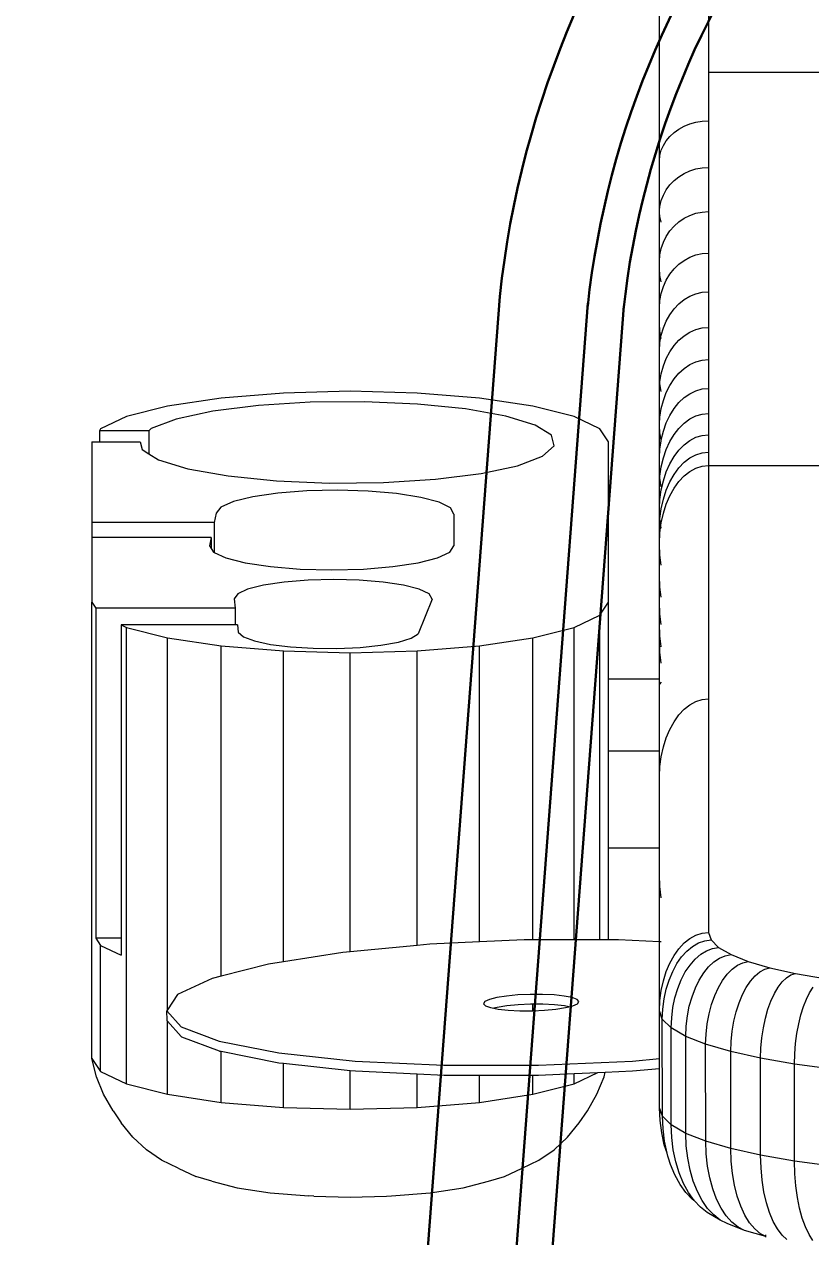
# Model space of a CAD drawing. Header units: millimetres. Extents: x 3552052 to 4144896, y -707811 to -630695.
# Drawn here: x 3696987.8 to 3697095.2, y -691296.4 to -691130.8 of the extents above; entities that cross this region are included whole.
import ezdxf

# ---------------------------------------------------------------- set-up
doc = ezdxf.new("R2010")
doc.units = ezdxf.units.MM
doc.header["$LTSCALE"] = 6
doc.header["$MEASUREMENT"] = 0
doc.layers.get('Defpoints').update_dxf_attribs({"linetype": 'CONTINUOUS', "lineweight": 0})
doc.layers.add('ELE-4M UPS P.SB', color=3, linetype='CONTINUOUS', lineweight=0)
doc.layers.add('EQP', color=6, linetype='CONTINUOUS', lineweight=0)
doc.styles.add('ROMANS', font='romans.shx')
doc.dimstyles.new('AEPL1', dxfattribs={"dimtxt": 100, "dimasz": 75, "dimexe": 25, "dimexo": 50, "dimtad": 0, "dimdec": 0, "dimtxsty": 'ROMANS', "dimcen": 2.5, "dimclrd": 7, "dimclre": 7, "dimclrt": 7, "dimadec": 0, "dimazin": 0, "dimtfac": 1, "dimtdec": 0, "dimtmove": 0, "dimatfit": 3, "dimfxl": 1, "dimlwd": 0, "dimlwe": 0, "dimarcsym": 0})

# ---------------------------------------------------------------- blocks, each defined once
blk = doc.blocks.new('*D188')
at = {"layer": 'Defpoints', "color": 0, "transparency": 16777216}
for p in [(3696598.37, -689428.17), (3697303.87, -689428.17), (3696928.12, -692148.4)]:
    blk.add_point(p, dxfattribs=at)
at = {"layer": 'ELE-4M UPS P.SB', "color": 7, "lineweight": 0, "transparency": 16777216}
for p, q in [((3697253.87, -689428.17), (3696573.37, -689428.17)), ((3696598.37, -689503.17), (3696598.37, -690611.47)), ((3696598.37, -692073.4), (3696598.37, -690965.1)), ((3696878.12, -692148.4), (3696573.37, -692148.4))]:
    blk.add_line(p, q, dxfattribs=at)
at = {"layer": 'ELE-4M UPS P.SB', "color": 7, "transparency": 16777216}
for points in [[(3696585.87, -689503.17), (3696610.87, -689503.17), (3696598.37, -689428.17)], [(3696585.87, -692073.4), (3696610.87, -692073.4), (3696598.37, -692148.4)]]:
    blk.add_solid(points, dxfattribs=at)
at = {"layer": 'ELE-4M UPS P.SB', "color": 7, "lineweight": -3, "transparency": 16777216, "insert": (3696598.37, -690788.28), "char_height": 100, "attachment_point": 5, "rotation": 90, "style": 'ROMANS'}
blk.add_mtext('2720', dxfattribs=at)
blk = doc.blocks.new('Philips+Ultrasound+fr')
at = {"layer": 'EQP'}
for p, q in [((-21.244, 31.883), (-21.244, 24.646)), ((-21.88, 23.504), (-21.88, 30.906)), ((-21.244, 24.646), (-21.244, 24.018)), ((-21.244, 24.646), (-17.469, 24.646)), ((-21.485, 23.979), (-21.407, 24)), ((-21.407, 24), (-21.326, 24.013)), ((-21.326, 24.013), (-21.244, 24.018)), ((-21.244, 24.018), (-21.244, 23.416)), ((-21.744, 23.818), (-21.69, 23.868)), ((-21.69, 23.868), (-21.627, 23.912)), ((-21.627, 23.912), (-21.559, 23.949)), ((-21.559, 23.949), (-21.485, 23.979)), ((-21.856, 23.638), (-21.828, 23.701)), ((-21.828, 23.701), (-21.791, 23.762)), ((-21.791, 23.762), (-21.744, 23.818)), ((-21.88, 23.504), (-21.873, 23.572)), ((-21.873, 23.572), (-21.856, 23.638)), ((-21.88, 22.866), (-21.88, 23.504)), ((-21.559, 23.339), (-21.485, 23.372)), ((-21.485, 23.372), (-21.407, 23.397)), ((-21.407, 23.397), (-21.326, 23.411)), ((-21.326, 23.411), (-21.244, 23.416)), ((-21.244, 23.416), (-21.244, 22.846)), ((-21.744, 23.19), (-21.69, 23.247)), ((-21.69, 23.247), (-21.627, 23.297)), ((-21.627, 23.297), (-21.559, 23.339)), ((-21.856, 22.987), (-21.828, 23.059)), ((-21.828, 23.059), (-21.791, 23.127)), ((-21.791, 23.127), (-21.744, 23.19)), ((-21.88, 22.866), (-21.873, 22.912)), ((-21.873, 22.912), (-21.856, 22.987)), ((-21.879, 22.85), (-21.88, 22.866)), ((-21.88, 22.836), (-21.879, 22.85)), ((-21.88, 22.202), (-21.88, 22.836)), ((-21.873, 22.782), (-21.88, 22.836)), ((-21.856, 22.71), (-21.873, 22.782)), ((-21.627, 22.713), (-21.559, 22.76)), ((-21.559, 22.76), (-21.485, 22.797)), ((-21.485, 22.797), (-21.407, 22.824)), ((-21.407, 22.824), (-21.326, 22.84)), ((-21.326, 22.84), (-21.244, 22.846)), ((-21.244, 22.846), (-21.244, 22.309)), ((-21.791, 22.525), (-21.744, 22.595)), ((-21.744, 22.595), (-21.69, 22.658)), ((-21.69, 22.658), (-21.627, 22.713)), ((-21.856, 22.369), (-21.828, 22.449)), ((-21.828, 22.449), (-21.791, 22.525)), ((-21.88, 22.202), (-21.873, 22.286)), ((-21.873, 22.286), (-21.856, 22.369)), ((-21.559, 22.215), (-21.485, 22.255)), ((-21.485, 22.255), (-21.407, 22.285)), ((-21.407, 22.285), (-21.326, 22.303)), ((-21.326, 22.303), (-21.244, 22.309)), ((-21.244, 22.309), (-21.244, 21.809)), ((-21.88, 22.115), (-21.88, 22.202)), ((-21.873, 22.021), (-21.88, 22.115)), ((-21.88, 21.606), (-21.88, 22.115)), ((-21.744, 22.035), (-21.69, 22.104)), ((-21.69, 22.104), (-21.627, 22.164)), ((-21.627, 22.164), (-21.559, 22.215)), ((-21.856, 21.939), (-21.873, 22.021)), ((-21.828, 21.876), (-21.791, 21.958)), ((-21.791, 21.958), (-21.744, 22.035)), ((-21.873, 21.698), (-21.856, 21.788)), ((-21.856, 21.788), (-21.828, 21.876)), ((-21.407, 21.783), (-21.326, 21.802)), ((-21.326, 21.802), (-21.244, 21.809)), ((-21.244, 21.809), (-21.244, 21.349)), ((-21.88, 21.606), (-21.873, 21.698)), ((-21.69, 21.588), (-21.627, 21.653)), ((-21.627, 21.653), (-21.559, 21.708)), ((-21.559, 21.708), (-21.485, 21.751)), ((-21.485, 21.751), (-21.407, 21.783)), ((-21.88, 21.402), (-21.88, 21.606)), ((-21.791, 21.431), (-21.744, 21.513)), ((-21.744, 21.513), (-21.69, 21.588)), ((-21.873, 21.298), (-21.88, 21.402)), ((-21.88, 21.05), (-21.88, 21.402)), ((-21.856, 21.248), (-21.828, 21.342)), ((-21.828, 21.342), (-21.791, 21.431)), ((-21.485, 21.288), (-21.407, 21.322)), ((-21.407, 21.322), (-21.326, 21.342)), ((-21.326, 21.342), (-21.244, 21.349)), ((-21.244, 21.349), (-21.244, 20.932)), ((-21.86, 21.226), (-21.873, 21.298)), ((-21.873, 21.15), (-21.86, 21.226)), ((-21.86, 21.226), (-21.856, 21.248)), ((-21.856, 21.207), (-21.86, 21.226)), ((-21.69, 21.113), (-21.627, 21.183)), ((-21.627, 21.183), (-21.559, 21.241)), ((-21.559, 21.241), (-21.485, 21.288)), ((-21.88, 21.05), (-21.873, 21.15)), ((-21.88, 20.732), (-21.88, 21.05)), ((-21.791, 20.946), (-21.744, 21.034)), ((-21.744, 21.034), (-21.69, 21.113)), ((-21.856, 20.75), (-21.828, 20.851)), ((-21.828, 20.851), (-21.791, 20.946)), ((-21.559, 20.818), (-21.485, 20.867)), ((-21.485, 20.867), (-21.407, 20.903)), ((-21.407, 20.903), (-21.326, 20.925)), ((-21.326, 20.925), (-21.244, 20.932)), ((-21.244, 20.932), (-21.244, 20.56)), ((-21.88, 20.54), (-21.88, 20.732)), ((-21.873, 20.646), (-21.88, 20.732)), ((-21.873, 20.646), (-21.856, 20.75)), ((-21.69, 20.683), (-21.627, 20.756)), ((-21.627, 20.756), (-21.559, 20.818)), ((-21.88, 20.54), (-21.873, 20.618)), ((-21.88, 20.108), (-21.88, 20.54)), ((-21.874, 20.631), (-21.873, 20.646)), ((-21.873, 20.618), (-21.874, 20.631)), ((-21.856, 20.518), (-21.873, 20.618)), ((-21.791, 20.506), (-21.744, 20.599)), ((-21.744, 20.599), (-21.69, 20.683)), ((-21.407, 20.53), (-21.326, 20.553)), ((-21.326, 20.553), (-21.244, 20.56)), ((-21.244, 20.56), (-21.244, 20.236)), ((-27.544, 20.435), (-28.236, 20.331)), ((-26.739, 20.5), (-27.544, 20.435)), ((-26.393, 20.381), (-27.061, 20.339)), ((-25.875, 20.523), (-26.739, 20.5)), ((-25.692, 20.387), (-26.393, 20.381)), ((-25.011, 20.5), (-25.875, 20.523)), ((-25.006, 20.358), (-25.692, 20.387)), ((-24.205, 20.435), (-25.011, 20.5)), ((-23.514, 20.331), (-24.205, 20.435)), ((-21.856, 20.299), (-21.828, 20.405)), ((-21.828, 20.405), (-21.791, 20.506)), ((-21.69, 20.299), (-21.627, 20.376)), ((-21.627, 20.376), (-21.559, 20.441)), ((-21.559, 20.441), (-21.485, 20.492)), ((-21.485, 20.492), (-21.407, 20.53)), ((-28.236, 20.331), (-28.766, 20.195)), ((-27.652, 20.265), (-28.124, 20.163)), ((-27.061, 20.339), (-27.652, 20.265)), ((-24.383, 20.295), (-25.006, 20.358)), ((-23.864, 20.202), (-24.383, 20.295)), ((-22.983, 20.195), (-23.514, 20.331)), ((-21.873, 20.189), (-21.856, 20.299)), ((-21.744, 20.211), (-21.69, 20.299)), ((-21.407, 20.204), (-21.326, 20.228)), ((-21.326, 20.228), (-21.244, 20.236)), ((-21.244, 20.236), (-21.244, 19.961)), ((-28.766, 20.195), (-29.1, 20.037)), ((-28.124, 20.163), (-28.446, 20.041)), ((-23.485, 20.086), (-23.864, 20.202)), ((-23.272, 19.955), (-23.485, 20.086)), ((-22.65, 20.037), (-22.983, 20.195)), ((-21.88, 20.108), (-21.873, 20.189)), ((-21.879, 20.091), (-21.88, 20.108)), ((-21.88, 20.077), (-21.879, 20.091)), ((-21.88, 19.664), (-21.88, 20.077)), ((-21.873, 19.985), (-21.88, 20.077)), ((-21.828, 20.008), (-21.791, 20.113)), ((-21.791, 20.113), (-21.744, 20.211)), ((-21.627, 20.044), (-21.559, 20.112)), ((-21.559, 20.112), (-21.485, 20.165)), ((-21.485, 20.165), (-21.407, 20.204)), ((-29.1, 20.037), (-29.116, 20.013)), ((-28.478, 20.013), (-29.116, 20.013)), ((-29.116, 20.013), (-29.116, 19.868)), ((-28.446, 20.041), (-28.478, 20.013)), ((-28.478, 20.013), (-28.478, 19.716)), ((-23.239, 19.818), (-23.272, 19.955)), ((-22.536, 19.868), (-22.65, 20.037)), ((-21.856, 19.897), (-21.873, 19.985)), ((-21.856, 19.897), (-21.828, 20.008)), ((-21.744, 19.872), (-21.69, 19.964)), ((-21.69, 19.964), (-21.627, 20.044)), ((-21.485, 19.888), (-21.407, 19.928)), ((-21.407, 19.928), (-21.326, 19.953)), ((-21.326, 19.953), (-21.244, 19.961)), ((-21.244, 19.961), (-21.244, 19.736)), ((-29.214, 19.868), (-29.214, 18.827)), ((-29.214, 19.868), (-29.116, 19.868)), ((-29.116, 19.868), (-28.587, 19.868)), ((-28.587, 19.868), (-28.563, 19.769)), ((-28.563, 19.769), (-28.478, 19.716)), ((-23.389, 19.683), (-23.239, 19.818)), ((-22.536, 17.798), (-22.536, 19.868)), ((-21.88, 19.664), (-21.873, 19.781)), ((-21.873, 19.781), (-21.856, 19.878)), ((-21.857, 19.887), (-21.856, 19.897)), ((-21.856, 19.878), (-21.857, 19.887)), ((-21.828, 19.661), (-21.791, 19.771)), ((-21.791, 19.771), (-21.744, 19.872)), ((-21.69, 19.68), (-21.627, 19.762)), ((-21.627, 19.762), (-21.559, 19.832)), ((-21.559, 19.832), (-21.485, 19.888)), ((-28.478, 19.716), (-28.35, 19.638)), ((-28.35, 19.638), (-27.971, 19.522)), ((-23.711, 19.561), (-23.389, 19.683)), ((-21.88, 19.534), (-21.88, 19.664)), ((-21.856, 19.546), (-21.828, 19.661)), ((-21.744, 19.585), (-21.69, 19.68)), ((-21.627, 19.533), (-21.559, 19.605)), ((-21.559, 19.605), (-21.485, 19.661)), ((-21.485, 19.661), (-21.407, 19.703)), ((-21.407, 19.703), (-21.326, 19.728)), ((-21.326, 19.728), (-21.244, 19.736)), ((-21.244, 19.736), (-21.244, 19.564)), ((-27.971, 19.522), (-27.452, 19.429)), ((-24.774, 19.385), (-24.183, 19.459)), ((-24.183, 19.459), (-23.711, 19.561)), ((-21.88, 19.303), (-21.88, 19.534)), ((-21.873, 19.426), (-21.88, 19.534)), ((-21.873, 19.426), (-21.856, 19.546)), ((-21.828, 19.367), (-21.791, 19.48)), ((-21.791, 19.48), (-21.744, 19.585)), ((-21.744, 19.351), (-21.69, 19.448)), ((-21.69, 19.448), (-21.627, 19.533)), ((-21.559, 19.43), (-21.485, 19.488)), ((-21.485, 19.488), (-21.407, 19.53)), ((-21.407, 19.53), (-21.326, 19.556)), ((-21.326, 19.556), (-21.244, 19.564)), ((-21.244, 19.564), (-19.698, 19.564)), ((-21.244, 19.564), (-21.244, 16.546)), ((-27.452, 19.429), (-26.829, 19.366)), ((-26.829, 19.366), (-26.144, 19.337)), ((-26.144, 19.337), (-25.443, 19.343)), ((-25.443, 19.343), (-24.774, 19.385)), ((-21.88, 19.303), (-21.873, 19.402)), ((-21.88, 19.013), (-21.88, 19.303)), ((-21.874, 19.413), (-21.873, 19.426)), ((-21.873, 19.402), (-21.874, 19.413)), ((-21.856, 19.288), (-21.873, 19.402)), ((-21.856, 19.248), (-21.828, 19.367)), ((-21.791, 19.244), (-21.744, 19.351)), ((-21.69, 19.271), (-21.627, 19.358)), ((-21.627, 19.358), (-21.559, 19.43)), ((-27.134, 19.16), (-27.384, 19.099)), ((-26.811, 19.207), (-27.134, 19.16)), ((-26.437, 19.235), (-26.811, 19.207)), ((-26.039, 19.244), (-26.437, 19.235)), ((-25.642, 19.232), (-26.039, 19.244)), ((-25.275, 19.2), (-25.642, 19.232)), ((-24.962, 19.151), (-25.275, 19.2)), ((-24.725, 19.088), (-24.962, 19.151)), ((-21.88, 19.013), (-21.873, 19.124)), ((-21.873, 19.124), (-21.856, 19.248)), ((-21.856, 19.005), (-21.828, 19.128)), ((-21.828, 19.128), (-21.791, 19.244)), ((-21.791, 19.064), (-21.744, 19.173)), ((-21.744, 19.173), (-21.69, 19.271)), ((-27.545, 19.027), (-27.606, 18.949)), ((-27.384, 19.099), (-27.545, 19.027)), ((-24.579, 19.015), (-24.725, 19.088)), ((-24.535, 18.936), (-24.579, 19.015)), ((-21.88, 19.005), (-21.88, 19.013)), ((-21.88, 18.998), (-21.88, 19.005)), ((-21.88, 18.748), (-21.88, 18.998)), ((-21.873, 18.878), (-21.88, 18.998)), ((-21.873, 18.878), (-21.856, 19.005)), ((-21.828, 18.946), (-21.791, 19.064)), ((-27.631, 18.827), (-29.214, 18.827)), ((-29.214, 18.827), (-29.214, 18.633)), ((-27.606, 18.949), (-27.631, 18.827)), ((-27.631, 18.827), (-27.631, 18.44)), ((-24.535, 18.936), (-24.535, 18.525)), ((-21.88, 18.748), (-21.873, 18.874)), ((-21.873, 18.874), (-21.873, 18.878)), ((-21.86, 18.786), (-21.873, 18.874)), ((-21.86, 18.786), (-21.856, 18.821)), ((-21.856, 18.821), (-21.828, 18.946)), ((-21.88, 18.561), (-21.88, 18.748)), ((-21.88, 18.561), (-21.873, 18.692)), ((-21.873, 18.692), (-21.86, 18.786)), ((-21.856, 18.754), (-21.86, 18.786)), ((-27.671, 18.633), (-29.214, 18.633)), ((-29.214, 18.633), (-29.214, 17.798)), ((-27.671, 18.633), (-27.694, 18.525)), ((-27.694, 18.525), (-27.671, 18.491)), ((-27.671, 18.633), (-27.671, 18.491)), ((-24.588, 18.444), (-24.535, 18.525)), ((-21.88, 18.549), (-21.88, 18.561)), ((-21.88, 18.144), (-21.88, 18.549)), ((-21.873, 18.403), (-21.88, 18.549)), ((-27.671, 18.491), (-27.64, 18.444)), ((-27.64, 18.444), (-27.631, 18.44)), ((-27.631, 18.44), (-27.482, 18.37)), ((-27.482, 18.37), (-27.231, 18.306)), ((-24.997, 18.306), (-24.746, 18.37)), ((-24.746, 18.37), (-24.588, 18.444)), ((-21.856, 18.277), (-21.873, 18.403)), ((-27.231, 18.306), (-26.904, 18.256)), ((-26.904, 18.256), (-26.523, 18.225)), ((-26.523, 18.225), (-26.114, 18.215)), ((-26.114, 18.215), (-25.705, 18.225)), ((-25.705, 18.225), (-25.324, 18.256)), ((-25.324, 18.256), (-24.997, 18.306)), ((-26.729, 18.057), (-26.995, 18.018)), ((-26.419, 18.082), (-26.729, 18.057)), ((-26.088, 18.09), (-26.419, 18.082)), ((-25.757, 18.081), (-26.088, 18.09)), ((-25.449, 18.056), (-25.757, 18.081)), ((-25.185, 18.016), (-25.449, 18.056)), ((-21.88, 17.8), (-21.88, 18.144)), ((-21.873, 17.993), (-21.88, 18.144)), ((-27.329, 17.906), (-27.374, 17.841)), ((-27.2, 17.966), (-27.329, 17.906)), ((-26.995, 18.018), (-27.2, 17.966)), ((-24.983, 17.964), (-25.185, 18.016)), ((-24.856, 17.903), (-24.983, 17.964)), ((-24.814, 17.838), (-24.856, 17.903)), ((-21.856, 17.861), (-21.873, 17.993)), ((-29.214, 17.798), (-29.161, 17.72)), ((-29.214, 11.899), (-29.214, 17.798)), ((-29.161, 17.72), (-29.161, 13.452)), ((-27.36, 17.72), (-29.161, 17.72)), ((-27.374, 17.841), (-27.36, 17.72)), ((-27.36, 17.72), (-27.36, 17.502)), ((-24.814, 17.838), (-24.997, 17.389)), ((-22.65, 17.629), (-22.536, 17.798)), ((-22.536, 16.803), (-22.536, 17.798)), ((-21.88, 17.52), (-21.88, 17.8)), ((-21.873, 17.644), (-21.88, 17.8)), ((-22.983, 17.471), (-22.65, 17.629)), ((-22.65, 13.432), (-22.65, 17.629)), ((-21.856, 17.508), (-21.873, 17.644)), ((-28.833, 17.502), (-28.766, 17.471)), ((-27.36, 17.502), (-28.833, 17.502)), ((-28.833, 17.502), (-28.833, 13.452)), ((-28.766, 17.471), (-28.236, 17.335)), ((-28.766, 11.572), (-28.766, 17.471)), ((-27.333, 17.502), (-27.36, 17.502)), ((-27.333, 17.502), (-27.321, 17.408)), ((-27.321, 17.408), (-27.254, 17.349)), ((-23.514, 17.335), (-22.983, 17.471)), ((-22.983, 13.432), (-22.983, 17.471)), ((-21.88, 17.313), (-21.88, 17.52)), ((-21.873, 17.36), (-21.88, 17.52)), ((-28.236, 17.335), (-27.544, 17.231)), ((-28.236, 12.527), (-28.236, 17.335)), ((-27.254, 17.349), (-27.112, 17.296)), ((-27.112, 17.296), (-26.905, 17.252)), ((-26.905, 17.252), (-26.646, 17.22)), ((-25.748, 17.212), (-25.477, 17.24)), ((-25.477, 17.24), (-25.252, 17.281)), ((-25.252, 17.281), (-25.088, 17.332)), ((-25.088, 17.332), (-24.997, 17.389)), ((-24.205, 17.231), (-23.514, 17.335)), ((-23.514, 13.432), (-23.514, 17.335)), ((-21.873, 17.15), (-21.88, 17.313)), ((-21.88, 16.803), (-21.88, 17.313)), ((-21.856, 17.22), (-21.873, 17.36)), ((-27.544, 17.231), (-26.739, 17.166)), ((-27.544, 12.964), (-27.544, 17.231)), ((-26.739, 13.149), (-26.739, 17.166)), ((-26.739, 17.166), (-25.875, 17.143)), ((-26.646, 17.22), (-26.353, 17.202)), ((-26.353, 17.202), (-26.047, 17.199)), ((-26.047, 17.199), (-25.748, 17.212)), ((-25.875, 17.143), (-25.011, 17.166)), ((-25.875, 13.279), (-25.875, 17.143)), ((-25.011, 17.166), (-24.205, 17.231)), ((-25.011, 13.361), (-25.011, 17.166)), ((-24.205, 13.406), (-24.205, 17.231)), ((-21.856, 17.009), (-21.873, 17.15)), ((-21.88, 16.803), (-22.536, 16.803)), ((-22.536, 15.872), (-22.536, 16.803)), ((-21.88, 15.872), (-21.88, 16.803)), ((-21.856, 16.761), (-21.88, 16.738)), ((-21.559, 16.412), (-21.485, 16.47)), ((-21.485, 16.47), (-21.407, 16.512)), ((-21.407, 16.512), (-21.326, 16.538)), ((-21.326, 16.538), (-21.244, 16.546)), ((-21.244, 16.546), (-21.244, 13.529)), ((-21.69, 16.252), (-21.627, 16.339)), ((-21.627, 16.339), (-21.559, 16.412)), ((-21.791, 16.044), (-21.744, 16.153)), ((-21.744, 16.153), (-21.69, 16.252)), ((-21.828, 15.925), (-21.791, 16.044)), ((-21.88, 15.872), (-22.536, 15.872)), ((-22.536, 14.618), (-22.536, 15.872)), ((-21.88, 15.549), (-21.88, 15.872)), ((-21.856, 15.8), (-21.828, 15.925)), ((-21.873, 15.671), (-21.856, 15.8)), ((-21.88, 15.549), (-21.873, 15.671)), ((-21.88, 14.618), (-21.88, 15.549)), ((-21.88, 14.618), (-22.536, 14.618)), ((-22.536, 13.432), (-22.536, 14.618)), ((-21.88, 14.285), (-21.88, 14.618)), ((-21.879, 14.271), (-21.88, 14.285)), ((-21.873, 14.121), (-21.879, 14.271)), ((-21.879, 13.407), (-21.879, 14.271)), ((-21.855, 13.974), (-21.873, 14.121)), ((-21.485, 13.451), (-21.407, 13.493)), ((-21.407, 13.493), (-21.326, 13.52)), ((-21.326, 13.52), (-21.244, 13.529)), ((-21.244, 13.529), (-21.211, 13.431)), ((-28.833, 13.452), (-29.161, 13.452)), ((-29.161, 13.452), (-29.1, 13.361)), ((-29.1, 13.361), (-28.833, 13.235)), ((-29.1, 11.73), (-29.1, 13.361)), ((-28.833, 13.452), (-28.833, 13.235)), ((-25.011, 13.361), (-25.875, 13.279)), ((-24.844, 13.377), (-25.011, 13.361)), ((-24.205, 13.406), (-24.844, 13.377)), ((-23.629, 13.432), (-24.205, 13.406)), ((-23.514, 13.432), (-23.629, 13.432)), ((-22.983, 13.432), (-23.514, 13.432)), ((-22.65, 13.432), (-22.983, 13.432)), ((-22.536, 13.432), (-22.65, 13.432)), ((-22.407, 13.432), (-22.536, 13.432)), ((-21.879, 13.407), (-22.407, 13.432)), ((-21.855, 13.406), (-21.879, 13.407)), ((-21.879, 12.516), (-21.879, 13.407)), ((-21.627, 13.318), (-21.559, 13.392)), ((-21.559, 13.392), (-21.485, 13.451)), ((-21.524, 13.288), (-21.45, 13.348)), ((-21.45, 13.348), (-21.373, 13.392)), ((-21.373, 13.392), (-21.293, 13.42)), ((-21.293, 13.42), (-21.211, 13.431)), ((-21.211, 13.431), (-21.114, 13.335)), ((-21.193, 13.322), (-21.114, 13.335)), ((-21.114, 13.335), (-20.953, 13.242)), ((-25.971, 13.27), (-26.739, 13.149)), ((-25.875, 13.279), (-25.971, 13.27)), ((-21.744, 13.132), (-21.689, 13.231)), ((-21.689, 13.231), (-21.627, 13.318)), ((-21.654, 13.125), (-21.592, 13.213)), ((-21.592, 13.213), (-21.524, 13.288)), ((-21.484, 13.107), (-21.418, 13.184)), ((-21.418, 13.184), (-21.346, 13.246)), ((-21.346, 13.246), (-21.271, 13.292)), ((-21.271, 13.292), (-21.193, 13.322)), ((-21.175, 13.147), (-21.103, 13.195)), ((-21.103, 13.195), (-21.029, 13.227)), ((-21.029, 13.227), (-20.953, 13.242)), ((-20.953, 13.242), (-20.731, 13.153)), ((-26.931, 13.119), (-27.544, 12.964)), ((-26.739, 13.149), (-26.931, 13.119)), ((-21.827, 12.903), (-21.79, 13.022)), ((-21.79, 13.022), (-21.744, 13.132)), ((-21.754, 12.913), (-21.708, 13.024)), ((-21.708, 13.024), (-21.654, 13.125)), ((-21.597, 12.915), (-21.545, 13.017)), ((-21.545, 13.017), (-21.484, 13.107)), ((-21.307, 13.005), (-21.244, 13.083)), ((-21.244, 13.083), (-21.175, 13.147)), ((-21.004, 12.988), (-20.94, 13.053)), ((-20.94, 13.053), (-20.872, 13.103)), ((-20.872, 13.103), (-20.802, 13.137)), ((-20.802, 13.137), (-20.731, 13.153)), ((-20.731, 13.153), (-20.453, 13.072)), ((-20.644, 12.966), (-20.582, 13.018)), ((-20.582, 13.018), (-20.518, 13.053)), ((-20.518, 13.053), (-20.453, 13.072)), ((-20.453, 13.072), (-20.123, 12.998)), ((-27.66, 12.934), (-28.108, 12.728)), ((-27.544, 12.964), (-27.66, 12.934)), ((-21.855, 12.778), (-21.827, 12.903)), ((-21.791, 12.794), (-21.754, 12.913)), ((-21.642, 12.803), (-21.597, 12.915)), ((-21.415, 12.81), (-21.365, 12.913)), ((-21.365, 12.913), (-21.307, 13.005)), ((-21.117, 12.815), (-21.063, 12.908)), ((-21.063, 12.908), (-21.004, 12.988)), ((-20.757, 12.818), (-20.703, 12.899)), ((-20.703, 12.899), (-20.644, 12.966)), ((-20.345, 12.819), (-20.293, 12.888)), ((-20.293, 12.888), (-20.238, 12.941)), ((-20.238, 12.941), (-20.181, 12.978)), ((-20.181, 12.978), (-20.123, 12.998)), ((-20.123, 12.998), (-19.746, 12.933)), ((-28.108, 12.728), (-28.236, 12.527)), ((-23.855, 12.706), (-23.98, 12.687)), ((-23.707, 12.72), (-23.855, 12.706)), ((-23.548, 12.727), (-23.707, 12.72)), ((-23.388, 12.727), (-23.548, 12.727)), ((-23.238, 12.72), (-23.388, 12.727)), ((-23.109, 12.706), (-23.238, 12.72)), ((-23.008, 12.687), (-23.109, 12.706)), ((-21.872, 12.648), (-21.855, 12.778)), ((-21.818, 12.668), (-21.791, 12.794)), ((-21.678, 12.683), (-21.642, 12.803)), ((-21.493, 12.576), (-21.458, 12.697)), ((-21.458, 12.697), (-21.415, 12.81)), ((-21.205, 12.596), (-21.165, 12.711)), ((-21.165, 12.711), (-21.117, 12.815)), ((-20.85, 12.618), (-20.807, 12.724)), ((-20.807, 12.724), (-20.757, 12.818)), ((-20.438, 12.641), (-20.394, 12.737)), ((-20.394, 12.737), (-20.345, 12.819)), ((-19.98, 12.665), (-19.938, 12.749)), ((-19.938, 12.749), (-19.893, 12.819)), ((-24.134, 12.635), (-24.152, 12.607)), ((-24.152, 12.607), (-24.128, 12.58)), ((-24.076, 12.662), (-24.134, 12.635)), ((-24.128, 12.58), (-24.063, 12.556)), ((-23.98, 12.687), (-24.076, 12.662)), ((-24.063, 12.556), (-24.02, 12.548)), ((-23.978, 12.558), (-24.02, 12.548)), ((-24.02, 12.548), (-23.963, 12.536)), ((-23.852, 12.578), (-23.978, 12.558)), ((-23.705, 12.592), (-23.852, 12.578)), ((-23.546, 12.599), (-23.705, 12.592)), ((-23.514, 12.599), (-23.546, 12.599)), ((-23.514, 12.516), (-23.514, 12.599)), ((-23.386, 12.599), (-23.514, 12.599)), ((-23.236, 12.592), (-23.386, 12.599)), ((-23.106, 12.578), (-23.236, 12.592)), ((-23.217, 12.536), (-23.092, 12.556)), ((-23.049, 12.567), (-23.106, 12.578)), ((-23.092, 12.556), (-23.049, 12.567)), ((-23.049, 12.567), (-22.996, 12.58)), ((-22.944, 12.662), (-23.008, 12.687)), ((-22.996, 12.58), (-22.938, 12.607)), ((-22.92, 12.635), (-22.944, 12.662)), ((-22.938, 12.607), (-22.92, 12.635)), ((-21.879, 12.516), (-21.872, 12.648)), ((-21.835, 12.538), (-21.818, 12.668)), ((-21.721, 12.426), (-21.705, 12.557)), ((-21.705, 12.557), (-21.678, 12.683)), ((-21.518, 12.449), (-21.493, 12.576)), ((-21.237, 12.474), (-21.205, 12.596)), ((-20.887, 12.503), (-20.85, 12.618)), ((-20.477, 12.535), (-20.438, 12.641)), ((-20.051, 12.461), (-20.018, 12.569)), ((-20.018, 12.569), (-19.98, 12.665)), ((-28.236, 12.527), (-28.244, 12.515)), ((-28.244, 12.515), (-28.059, 12.308)), ((-28.241, 12.393), (-28.244, 12.515)), ((-28.241, 12.393), (-28.244, 12.388)), ((-28.244, 12.388), (-28.241, 12.387)), ((-28.241, 12.387), (-28.241, 12.393)), ((-28.241, 12.387), (-28.236, 12.38)), ((-23.963, 12.536), (-23.833, 12.522)), ((-23.833, 12.522), (-23.684, 12.515)), ((-23.684, 12.515), (-23.524, 12.515)), ((-23.524, 12.515), (-23.514, 12.516)), ((-23.514, 12.516), (-23.365, 12.522)), ((-23.365, 12.522), (-23.217, 12.536)), ((-21.842, 12.405), (-21.879, 12.516)), ((-21.878, 11.899), (-21.879, 12.516)), ((-21.842, 12.405), (-21.835, 12.538)), ((-21.728, 12.293), (-21.842, 12.405)), ((-21.84, 11.152), (-21.842, 12.405)), ((-21.728, 12.293), (-21.721, 12.426)), ((-21.534, 12.318), (-21.518, 12.449)), ((-21.261, 12.346), (-21.237, 12.474)), ((-20.917, 12.38), (-20.887, 12.503)), ((-20.536, 12.295), (-20.51, 12.419)), ((-20.51, 12.419), (-20.477, 12.535)), ((-20.079, 12.345), (-20.051, 12.461)), ((-28.236, 11.436), (-28.236, 12.38)), ((-28.236, 12.38), (-28.06, 12.182)), ((-28.059, 12.308), (-27.567, 12.123)), ((-21.54, 12.185), (-21.728, 12.293)), ((-21.726, 11.04), (-21.728, 12.293)), ((-21.54, 12.185), (-21.534, 12.318)), ((-21.276, 12.215), (-21.261, 12.346)), ((-20.952, 12.12), (-20.938, 12.252)), ((-20.938, 12.252), (-20.917, 12.38)), ((-20.555, 12.166), (-20.536, 12.295)), ((-20.102, 12.22), (-20.079, 12.345)), ((-28.06, 12.182), (-28.057, 12.18)), ((-28.057, 12.18), (-27.567, 11.997)), ((-27.567, 12.123), (-26.799, 11.973)), ((-21.282, 12.082), (-21.54, 12.185)), ((-21.539, 10.931), (-21.54, 12.185)), ((-21.282, 12.082), (-21.276, 12.215)), ((-20.957, 11.987), (-21.282, 12.082)), ((-21.28, 10.829), (-21.282, 12.082)), ((-20.957, 11.987), (-20.952, 12.12)), ((-20.567, 12.034), (-20.555, 12.166)), ((-20.129, 11.958), (-20.119, 12.091)), ((-20.119, 12.091), (-20.102, 12.22)), ((-27.567, 11.997), (-27.564, 11.995)), ((-27.564, 11.995), (-27.544, 11.992)), ((-27.544, 11.332), (-27.544, 11.992)), ((-27.544, 11.992), (-26.797, 11.844)), ((-26.799, 11.973), (-25.809, 11.866)), ((-20.572, 11.901), (-20.957, 11.987)), ((-20.956, 10.734), (-20.957, 11.987)), ((-20.572, 11.901), (-20.567, 12.034)), ((-20.133, 11.825), (-20.129, 11.958)), ((-29.214, 11.899), (-29.1, 11.73)), ((-29.155, 11.662), (-29.214, 11.899)), ((-26.797, 11.844), (-26.739, 11.838)), ((-26.739, 11.267), (-26.739, 11.838)), ((-26.739, 11.838), (-25.875, 11.745)), ((-25.809, 11.866), (-24.665, 11.811)), ((-24.665, 11.811), (-23.443, 11.811)), ((-23.443, 11.811), (-22.228, 11.866)), ((-22.228, 11.866), (-21.878, 11.899)), ((-22.225, 11.738), (-21.878, 11.771)), ((-21.878, 11.771), (-21.878, 11.899)), ((-21.877, 11.262), (-21.878, 11.771)), ((-20.133, 11.825), (-20.572, 11.901)), ((-20.571, 10.647), (-20.572, 11.901)), ((-19.647, 11.761), (-20.133, 11.825)), ((-20.132, 10.572), (-20.133, 11.825)), ((-29.063, 11.436), (-29.155, 11.662)), ((-29.1, 11.73), (-28.766, 11.572)), ((-25.875, 11.244), (-25.875, 11.745)), ((-25.875, 11.745), (-25.807, 11.738)), ((-25.807, 11.738), (-25.011, 11.699)), ((-25.011, 11.267), (-25.011, 11.699)), ((-25.011, 11.699), (-24.662, 11.682)), ((-24.662, 11.682), (-24.205, 11.682)), ((-24.205, 11.332), (-24.205, 11.682)), ((-24.205, 11.682), (-23.514, 11.682)), ((-23.514, 11.436), (-23.514, 11.682)), ((-23.514, 11.682), (-23.44, 11.682)), ((-23.44, 11.682), (-22.983, 11.703)), ((-22.983, 11.572), (-22.676, 11.717)), ((-22.983, 11.703), (-22.676, 11.717)), ((-22.983, 11.572), (-22.983, 11.703)), ((-22.686, 11.436), (-22.594, 11.662)), ((-22.676, 11.717), (-22.58, 11.722)), ((-22.594, 11.662), (-22.58, 11.722)), ((-22.58, 11.722), (-22.225, 11.738)), ((-28.766, 11.572), (-28.236, 11.436)), ((-23.514, 11.436), (-22.983, 11.572)), ((-28.94, 11.224), (-29.063, 11.436)), ((-28.236, 11.436), (-27.544, 11.332)), ((-27.544, 11.332), (-26.739, 11.267)), ((-25.011, 11.267), (-24.205, 11.332)), ((-24.205, 11.332), (-23.514, 11.436)), ((-22.81, 11.224), (-22.686, 11.436)), ((-28.94, 11.224), (-28.833, 11.066)), ((-26.739, 11.267), (-25.875, 11.244)), ((-25.875, 11.244), (-25.011, 11.267)), ((-22.917, 11.066), (-22.81, 11.224)), ((-21.84, 11.152), (-21.877, 11.262)), ((-21.87, 11.099), (-21.877, 11.262)), ((-21.726, 11.04), (-21.84, 11.152)), ((-21.833, 10.989), (-21.84, 11.152)), ((-28.684, 10.88), (-28.833, 11.066)), ((-23.066, 10.88), (-22.917, 11.066)), ((-21.85, 10.938), (-21.87, 11.099)), ((-21.814, 10.828), (-21.833, 10.989)), ((-21.539, 10.931), (-21.726, 11.04)), ((-21.72, 10.877), (-21.726, 11.04)), ((-28.509, 10.718), (-28.684, 10.88)), ((-23.24, 10.718), (-23.066, 10.88)), ((-21.817, 10.783), (-21.85, 10.938)), ((-21.781, 10.674), (-21.814, 10.828)), ((-21.7, 10.717), (-21.72, 10.877)), ((-21.28, 10.829), (-21.539, 10.931)), ((-21.532, 10.768), (-21.539, 10.931)), ((-20.956, 10.734), (-21.28, 10.829)), ((-21.274, 10.666), (-21.28, 10.829)), ((-28.313, 10.585), (-28.509, 10.718)), ((-23.437, 10.585), (-23.24, 10.718)), ((-21.781, 10.674), (-21.817, 10.783)), ((-21.772, 10.636), (-21.781, 10.674)), ((-21.669, 10.563), (-21.7, 10.717)), ((-21.514, 10.609), (-21.532, 10.768)), ((-21.257, 10.507), (-21.274, 10.666)), ((-20.571, 10.647), (-20.956, 10.734)), ((-20.951, 10.571), (-20.956, 10.734)), ((-28.098, 10.481), (-28.313, 10.585)), ((-23.652, 10.481), (-23.437, 10.585)), ((-21.761, 10.61), (-21.772, 10.636)), ((-21.736, 10.528), (-21.761, 10.61)), ((-21.68, 10.393), (-21.736, 10.528)), ((-21.625, 10.419), (-21.669, 10.563)), ((-21.483, 10.456), (-21.514, 10.609)), ((-21.229, 10.355), (-21.257, 10.507)), ((-20.935, 10.412), (-20.951, 10.571)), ((-20.132, 10.572), (-20.571, 10.647)), ((-20.566, 10.485), (-20.571, 10.647)), ((-19.647, 10.508), (-20.132, 10.572)), ((-20.128, 10.409), (-20.132, 10.572)), ((-28.098, 10.481), (-27.868, 10.372)), ((-27.663, 10.312), (-27.868, 10.372)), ((-24.086, 10.312), (-23.881, 10.372)), ((-23.881, 10.372), (-23.652, 10.481)), ((-21.613, 10.272), (-21.68, 10.393)), ((-21.57, 10.285), (-21.625, 10.419)), ((-21.442, 10.313), (-21.483, 10.456)), ((-21.189, 10.212), (-21.229, 10.355)), ((-20.909, 10.261), (-20.935, 10.412)), ((-20.552, 10.327), (-20.566, 10.485)), ((-20.116, 10.252), (-20.128, 10.409)), ((-27.663, 10.312), (-27.335, 10.228)), ((-27.335, 10.228), (-26.907, 10.164)), ((-24.842, 10.164), (-24.415, 10.228)), ((-24.415, 10.228), (-24.086, 10.312)), ((-21.537, 10.166), (-21.613, 10.272)), ((-21.505, 10.165), (-21.57, 10.285)), ((-21.389, 10.181), (-21.442, 10.313)), ((-21.14, 10.082), (-21.189, 10.212)), ((-20.873, 10.12), (-20.909, 10.261)), ((-20.529, 10.176), (-20.552, 10.327)), ((-20.096, 10.102), (-20.116, 10.252)), ((-26.907, 10.164), (-26.409, 10.123)), ((-26.345, 10.12), (-26.409, 10.123)), ((-26.345, 10.12), (-25.875, 10.107)), ((-25.875, 10.107), (-25.404, 10.12)), ((-25.404, 10.12), (-25.34, 10.123)), ((-25.34, 10.123), (-24.842, 10.164)), ((-21.453, 10.077), (-21.537, 10.166)), ((-21.431, 10.061), (-21.505, 10.165)), ((-21.431, 10.061), (-21.453, 10.077)), ((-21.349, 9.975), (-21.431, 10.061)), ((-21.327, 10.063), (-21.389, 10.181)), ((-21.256, 9.96), (-21.327, 10.063)), ((-21.082, 9.965), (-21.14, 10.082)), ((-20.828, 9.99), (-20.873, 10.12)), ((-20.497, 10.035), (-20.529, 10.176)), ((-20.457, 9.907), (-20.497, 10.035)), ((-20.068, 9.962), (-20.096, 10.102)), ((-21.261, 9.907), (-21.349, 9.975)), ((-21.094, 9.81), (-21.261, 9.907)), ((-21.178, 9.876), (-21.256, 9.96)), ((-21.094, 9.81), (-21.178, 9.876)), ((-21.016, 9.865), (-21.082, 9.965)), ((-20.774, 9.875), (-20.828, 9.99)), ((-20.714, 9.776), (-20.774, 9.875)), ((-20.409, 9.793), (-20.457, 9.907)), ((-20.034, 9.834), (-20.068, 9.962)), ((-21.005, 9.765), (-21.094, 9.81)), ((-20.942, 9.782), (-21.016, 9.865)), ((-20.78, 9.675), (-21.005, 9.765)), ((-20.863, 9.719), (-20.942, 9.782)), ((-20.78, 9.675), (-20.863, 9.719)), ((-20.646, 9.695), (-20.714, 9.776)), ((-20.355, 9.696), (-20.409, 9.793)), ((-19.993, 9.722), (-20.034, 9.834)), ((-19.946, 9.625), (-19.993, 9.722)), ((-20.504, 9.596), (-20.78, 9.675)), ((-20.574, 9.634), (-20.646, 9.695)), ((-20.504, 9.596), (-20.574, 9.634)), ((-20.504, 9.596), (-20.504, 9.618)), ((-20.504, 9.591), (-20.504, 9.596)), ((-20.295, 9.617), (-20.355, 9.696)), ((-20.231, 9.557), (-20.295, 9.617)), ((-19.895, 9.548), (-19.946, 9.625))]:
    blk.add_line(p, q, dxfattribs=at)

msp = doc.modelspace()

# ---------------------------------------------------------------- linework, layer by layer
at = {"layer": 'EQP', "color": 7, "lineweight": 30}
for p, q in [((3697032.73, -691432.68), (3697052.73, -691168.01)), ((3697044.78, -691433.59), (3697064.78, -691168.92)), ((3697049.68, -691433.96), (3697069.68, -691169.29))]:
    msp.add_line(p, q, dxfattribs=at)
for radius in [132.47, 120.39, 115.48]:
    msp.add_arc((3697184.44, -691182.2), radius, 139.3387, 173.8517, dxfattribs=at)

# ---------------------------------------------------------------- block references
at = {"layer": 'EQP', "lineweight": -3, "xscale": 10.563337682935, "yscale": 10.563337682935, "zscale": 10.563337682935}
msp.add_blockref('Philips+Ultrasound+fr', (3697305.65, -691397.74), dxfattribs=at)

# ---------------------------------------------------------------- dimensions: what is measured, and where the dimension line sits
at = {"layer": 'ELE-4M UPS P.SB', "color": 0, "lineweight": -3}
dim = msp.add_linear_dim(base=(3696598.37, -689428.17), p1=(3696928.12, -692148.4), p2=(3697303.87, -689428.17), angle=90, dimstyle='AEPL1', dxfattribs=at)
dim.commit()
dim.dimension.update_dxf_attribs({"geometry": '*D188', "text_midpoint": (3696598.37, -690788.28)})

doc.saveas('drawing.dxf')
